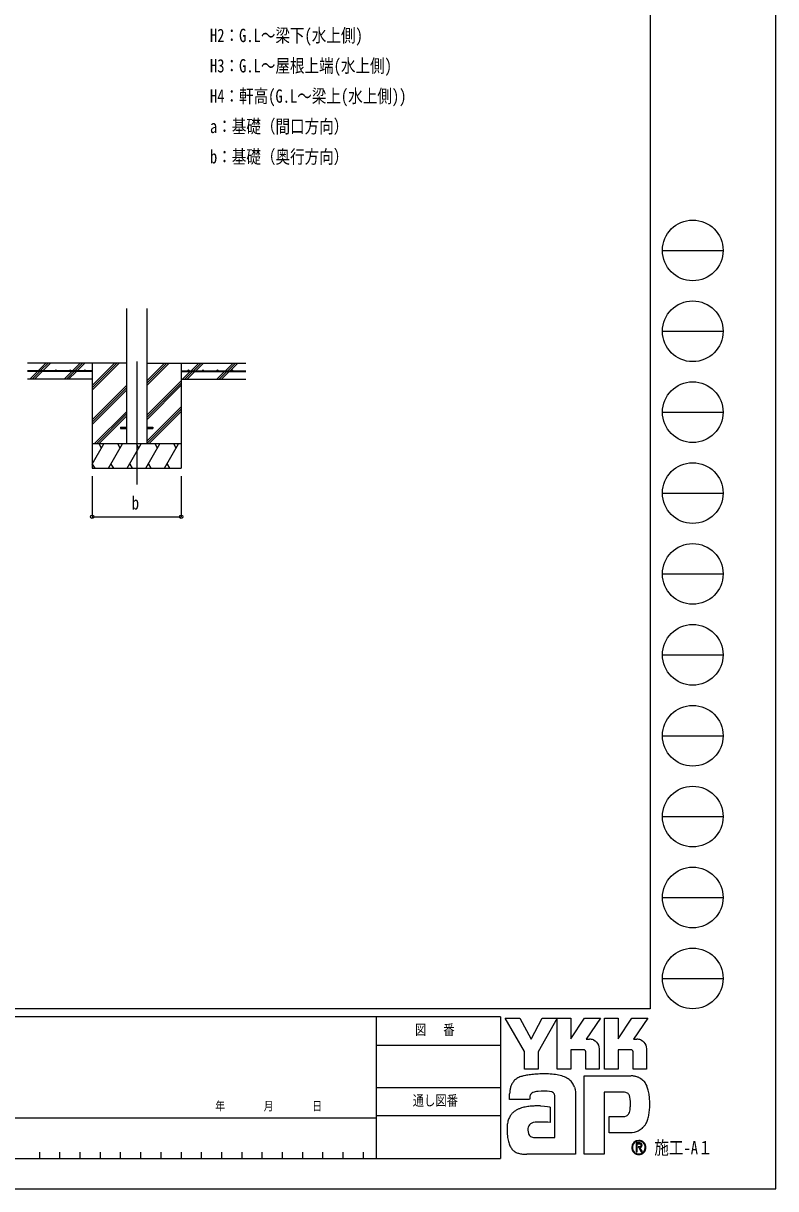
# Model space of a CAD drawing. Units: millimetres, scale not verified. Extents: x -10512 to 10512, y -7425 to 7425.
# Drawn here: x 5863 to 10512, y -7425 to -221 of the extents above; entities that cross this region are included whole.
import ezdxf
from ezdxf.enums import TextEntityAlignment as Align

# ---------------------------------------------------------------- set-up
doc = ezdxf.new("R2010")
doc.units = ezdxf.units.MM
doc.header["$LTSCALE"] = 30
for name, color, linetype in [('0-2_USER1', 3, 'Continuous'), ('0-3_YKK_12', 2, 'Continuous'), ('0-4_YKK_13', 4, 'Continuous'), ('0-5_YKK_A1', 4, 'Continuous'), ('0-6_YKK_D', 6, 'Continuous'), ('0-7_YKK_ZWAK', 7, 'Continuous')]:
    doc.layers.add(name, color=color, linetype=linetype)
doc.styles.add('ＭＳ ゴシック', font='')
doc.styles.get('ＭＳ ゴシック').set_extended_font_data('MS Gothic')

msp = doc.modelspace()

# ---------------------------------------------------------------- linework, layer by layer
at = {"layer": '0-3_YKK_12'}
msp.add_line((6563.55, -2312.29), (6563.55, -3071.5), dxfattribs=at)
at = {"layer": '0-4_YKK_13'}
for p, q in [((6463.55, -2717), (6463.55, -2726)), ((6463.55, -2717), (6501.05, -2717)), ((6463.55, -2726), (6501.05, -2726)), ((6626.05, -2717), (6663.55, -2717)), ((6626.05, -2726), (6663.55, -2726)), ((6663.55, -2717), (6663.55, -2726))]:
    msp.add_line(p, q, dxfattribs=at)
at = {"layer": '0-5_YKK_A1'}
for p, q in [((6501.05, -1985.15), (6501.05, -2821.5)), ((6626.05, -1985.15), (6626.05, -2821.5)), ((6501.05, -2321.5), (5888.55, -2321.5)), ((6288.55, -2369), (5888.55, -2369)), ((6288.55, -2374), (5888.55, -2374)), ((5902.88, -2421.5), (5950.38, -2374)), ((5917.02, -2421.5), (5964.52, -2374)), ((5931.17, -2421.5), (5978.67, -2374)), ((5955.38, -2369), (6002.88, -2321.5)), ((5969.52, -2369), (5971.19, -2367.33)), ((5974.38, -2364.14), (6017.02, -2321.5)), ((5983.67, -2369), (6031.17, -2321.5)), ((6116.42, -2420.1), (6162.51, -2374)), ((6129.16, -2421.5), (6176.66, -2374)), ((6143.3, -2421.5), (6190.8, -2374)), ((6167.51, -2369), (6215.01, -2321.5)), ((6181.66, -2369), (6229.16, -2321.5)), ((6195.8, -2369), (6243.3, -2321.5)), ((6288.55, -2321.5), (6288.55, -2971.5)), ((6288.55, -2488.38), (6455.43, -2321.5)), ((6288.55, -2474.24), (6441.29, -2321.5)), ((6288.55, -2460.1), (6427.15, -2321.5)), ((6288.55, -2369), (6288.55, -2374)), ((6626.05, -2459.25), (6763.8, -2321.5)), ((6626.05, -2445.11), (6749.66, -2321.5)), ((6626.05, -2430.96), (6735.51, -2321.5)), ((6626.05, -2321.5), (7238.55, -2321.5)), ((6838.55, -2321.5), (6838.55, -2971.5)), ((6838.55, -2369), (7238.55, -2369)), ((6838.55, -2369), (6838.55, -2374)), ((6838.55, -2374), (7238.55, -2374)), ((6847.65, -2421.5), (6895.15, -2374)), ((6861.79, -2421.5), (6909.29, -2374)), ((6875.93, -2421.5), (6923.43, -2374)), ((6900.15, -2369), (6947.65, -2321.5)), ((6914.29, -2369), (6961.79, -2321.5)), ((6928.43, -2369), (6975.93, -2321.5)), ((7059.78, -2421.5), (7107.28, -2374)), ((7073.92, -2421.5), (7121.42, -2374)), ((7088.06, -2421.5), (7135.56, -2374)), ((7112.28, -2369), (7159.78, -2321.5)), ((7126.42, -2369), (7173.92, -2321.5)), ((7140.56, -2369), (7188.06, -2321.5)), ((6288.55, -2421.5), (5888.55, -2421.5)), ((6626.05, -2643.09), (6838.55, -2430.6)), ((6626.05, -2657.24), (6838.55, -2444.74)), ((6838.55, -2421.5), (7238.55, -2421.5)), ((6288.55, -2672.23), (6501.05, -2459.73)), ((6288.55, -2686.37), (6501.05, -2473.87)), ((6288.55, -2700.51), (6501.05, -2488.01)), ((6626.05, -2671.38), (6838.55, -2458.88)), ((6626.05, -2805.22), (6838.55, -2592.73)), ((6301.41, -2821.5), (6501.05, -2621.86)), ((6315.55, -2821.5), (6501.05, -2636)), ((6329.69, -2821.5), (6501.05, -2650.14)), ((6626.05, -2819.37), (6838.55, -2606.87)), ((6638.06, -2821.5), (6838.55, -2621.01)), ((6838.55, -2821.5), (6288.55, -2821.5)), ((6288.55, -2946.95), (6360.98, -2821.5)), ((6345.98, -2847.48), (6330.98, -2821.5)), ((6389.85, -2971.5), (6476.45, -2821.5)), ((6461.45, -2847.48), (6446.45, -2821.5)), ((6505.32, -2971.5), (6591.92, -2821.5)), ((6576.92, -2847.48), (6561.92, -2821.5)), ((6620.79, -2971.5), (6707.39, -2821.5)), ((6692.39, -2847.48), (6677.39, -2821.5)), ((6736.26, -2971.5), (6822.86, -2821.5)), ((6807.86, -2847.48), (6792.86, -2821.5)), ((6289.38, -2945.52), (6304.37, -2971.5)), ((6404.84, -2945.52), (6419.84, -2971.5)), ((6520.31, -2945.52), (6535.31, -2971.5)), ((6635.79, -2945.52), (6650.79, -2971.5)), ((6751.26, -2945.52), (6766.25, -2971.5)), ((6288.55, -2971.5), (6838.55, -2971.5))]:
    msp.add_line(p, q, dxfattribs=at)
for centre in [(5973.55, -2366.5), (6063.55, -2366.5), (6153.55, -2366.5), (6243.55, -2366.5), (6883.55, -2366.5), (6973.55, -2366.5), (7063.55, -2366.5), (7153.55, -2366.5)]:
    msp.add_circle(centre, 2.5, dxfattribs=at)
at = {"layer": '0-6_YKK_D'}
for p, q in [((6288.55, -3021.5), (6288.55, -3272.5)), ((6838.55, -3021.5), (6838.55, -3272.5)), ((6288.55, -3271.5), (6838.55, -3271.5))]:
    msp.add_line(p, q, dxfattribs=at)
for centre in [(6288.55, -3271.5), (6838.55, -3271.5)]:
    msp.add_circle(centre, 10.62, dxfattribs=at)
at = {"layer": '0-7_YKK_ZWAK'}
for p, q in [((9737.55, 6937.5), (9737.55, -6312.5)), ((9812.55, -1625), (10187.55, -1625)), ((9812.55, -2125), (10187.55, -2125)), ((9812.55, -2625), (10187.55, -2625)), ((9812.55, -3125), (10187.55, -3125)), ((9812.55, -3625), (10187.55, -3625)), ((9812.55, -4125), (10187.55, -4125)), ((9812.55, -4625), (10187.55, -4625)), ((9812.55, -5125), (10187.55, -5125)), ((9812.55, -5625), (10187.55, -5625)), ((9812.55, -6125), (10187.55, -6125)), ((9737.55, -6312.5), (-9762.45, -6312.5)), ((8043.8, -6362.5), (5462.55, -6362.5)), ((8043.8, -6362.5), (8043.8, -7237.5)), ((8812.55, -6362.5), (8043.8, -6362.5)), ((8812.55, -6362.5), (8812.55, -7237.5)), ((8043.8, -6537.5), (8812.55, -6537.5)), ((8043.8, -6800), (8812.55, -6800)), ((5462.55, -6987.5), (8043.8, -6987.5)), ((8812.55, -6975), (8043.8, -6975)), ((5962.55, -7200), (5962.55, -7237.5)), ((6087.55, -7200), (6087.55, -7237.5)), ((6212.55, -7200), (6212.55, -7237.5)), ((6337.55, -7200), (6337.55, -7237.5)), ((6462.55, -7200), (6462.55, -7237.5)), ((6587.55, -7200), (6587.55, -7237.5)), ((6712.55, -7200), (6712.55, -7237.5)), ((6837.55, -7200), (6837.55, -7237.5)), ((6962.55, -7200), (6962.55, -7237.5)), ((7087.55, -7200), (7087.55, -7237.5)), ((7212.55, -7200), (7212.55, -7237.5)), ((7337.55, -7200), (7337.55, -7237.5)), ((7462.55, -7200), (7462.55, -7237.5)), ((7587.55, -7200), (7587.55, -7237.5)), ((7712.55, -7200), (7712.55, -7237.5)), ((7837.55, -7200), (7837.55, -7237.5)), ((7962.55, -7200), (7962.55, -7237.5)), ((9697.91, -7139.3), (9697.91, -7139.3)), ((5462.55, -7237.5), (8043.8, -7237.5)), ((8043.8, -7237.5), (8812.55, -7237.5)), ((9666.68, -7209.95), (9666.68, -7209.95))]:
    msp.add_line(p, q, dxfattribs=at)
for points in [[(-10512.5, -7425), (10512.5, -7425), (10512.5, 7425), (-10512.5, 7425)], [(8840.05, -6370), (8932.08, -6370), (9001.18, -6500.25), (9070.1, -6370), (9162.19, -6370), (9044.18, -6579.98), (9044.18, -6685.33), (8960.24, -6685.33), (8960.24, -6577.14)]]:
    msp.add_lwpolyline(points, close=True, dxfattribs=at)
for points in [[(9326.37, -6566.52), (9246.92, -6566.52), (9246.92, -6685.24), (9162.29, -6685.24), (9162.29, -6370), (9246.92, -6370), (9246.92, -6498.96), (9330.17, -6370), (9429.6, -6370), (9340.4, -6500.53), (9343.56, -6500.53), (9347.05, -6500.53), (9350.63, -6500.53), (9354.08, -6500.53), (9357.16, -6500.53), (9359.65, -6500.53), (9361.31, -6500.53), (9361.92, -6500.53)], [(9618.78, -6566.52), (9539.42, -6566.52), (9539.42, -6685.33), (9454.74, -6685.33), (9454.74, -6370), (9539.42, -6370), (9539.42, -6498.96), (9622.58, -6370), (9722.01, -6370), (9632.81, -6500.53), (9636, -6500.53), (9639.51, -6500.53), (9643.09, -6500.53), (9646.53, -6500.53), (9649.6, -6500.53), (9652.08, -6500.53), (9653.73, -6500.53), (9654.33, -6500.53)], [(9386.26, -6505.53), (9396.37, -6511.31), (9404.93, -6518.83), (9411.81, -6527.8), (9416.89, -6537.87), (9420.03, -6548.74), (9421.1, -6560.09), (9421.1, -6685.55), (9338.53, -6685.55), (9338.53, -6578.52)], [(9678.7, -6505.53), (9688.84, -6511.31), (9697.44, -6518.83), (9704.35, -6527.8), (9709.46, -6537.87), (9712.62, -6548.74), (9713.7, -6560.09), (9713.7, -6685.33), (9630.93, -6685.33), (9630.93, -6578.52)], [(9572.17, -6828.77), (9452.98, -6828.77), (9452.98, -7212.5), (9328.08, -7212.5), (9328.08, -6726.98), (9618.38, -6726.98)], [(9696.78, -6761.28), (9704.93, -6771.56), (9711.03, -6781.52), (9715.29, -6790.54)], [(9011.99, -6830.78), (9006.18, -6834.05), (9001.65, -6838.04), (8998.22, -6842.71), (8995.73, -6847.99), (8994.01, -6853.83), (8992.9, -6860.17), (8992.23, -6866.97), (8991.82, -6874.17), (8866.86, -6874.47), (8867.23, -6857.38), (8867.92, -6838.18)], [(9269.27, -6797.91), (9272.82, -6812.25), (9274.83, -6827.61), (9275.46, -6843.97), (9275.46, -7212.5), (8973.88, -7212.5)], [(9059.87, -6913.82), (9083.52, -6915.38), (9102.11, -6917.46), (9114.28, -6919.42), (9118.63, -6920.58), (9118.63, -7016.18), (9104.81, -7014.72), (9089.64, -7013.9), (9074.12, -7013.58), (9059.22, -7013.63), (9045.92, -7013.91), (9035.21, -7014.27), (9028.06, -7014.59), (9025.46, -7014.73), (9014.66, -7016.71), (9005.34, -7019.8), (8997.51, -7024.03), (8991.17, -7029.42), (8986.32, -7035.99), (8982.96, -7043.76), (8981.09, -7052.75), (8980.71, -7062.98), (8981.91, -7074.22), (8984.29, -7083.52), (8987.73, -7091.04), (8992.07, -7096.97), (8997.15, -7101.49), (9002.83, -7104.76), (9008.97, -7106.98), (9015.4, -7108.31), (9148.16, -7108.31), (9148.16, -6862.68), (9148.19, -6857.81), (9147.94, -6853.05), (9147.32, -6848.47), (9146.25, -6844.12), (9144.66, -6840.06), (9142.46, -6836.37), (9139.59, -6833.1), (9135.97, -6830.31)], [(9135.97, -6830.31), (9128.18, -6827.25), (9115.73, -6824.67), (9099.85, -6822.75), (9081.77, -6821.74), (9062.71, -6821.82), (9043.91, -6823.21)], [(9614.57, -6902.49), (9614.41, -6886.58), (9613.65, -6872.24), (9611.86, -6859.66), (9608.59, -6848.98)], [(9686.41, -7052.43), (9674.87, -7061.39), (9662.86, -7068.44), (9650.46, -7073.7), (9637.75, -7077.3), (9624.84, -7079.36), (9611.8, -7080.02), (9483.4, -7080.02), (9483.4, -6979.16), (9555.8, -6979.16), (9569.15, -6978.97), (9580.89, -6977.83), (9590.97, -6974.88)], [(9686.52, -7156.49), (9686.45, -7155.03), (9686.27, -7153.62), (9685.97, -7152.26), (9685.55, -7150.97), (9685.01, -7149.75), (9684.35, -7148.59), (9683.58, -7147.52), (9682.7, -7146.53), (9681.54, -7145.51), (9680.26, -7144.62), (9678.85, -7143.86), (9677.33, -7143.23), (9675.7, -7142.74), (9673.96, -7142.39), (9672.12, -7142.18), (9670.19, -7142.11), (9651.25, -7142.11), (9651.25, -7197.85), (9656.97, -7197.85), (9656.97, -7147.79), (9670.19, -7147.79), (9671.56, -7147.84), (9672.84, -7147.97), (9674.04, -7148.19), (9675.16, -7148.5), (9676.18, -7148.89), (9677.11, -7149.36), (9677.94, -7149.92), (9678.66, -7150.56)], [(9680.9, -7156.49), (9680.55, -7159.17), (9679.59, -7161.28), (9678.15, -7162.89), (9676.37, -7164.06), (9674.36, -7164.86), (9672.26, -7165.35), (9670.21, -7165.6), (9668.32, -7165.67), (9663.36, -7165.67), (9665.86, -7169.92), (9682.23, -7198.04), (9688.78, -7198.04), (9673, -7170.98), (9674.48, -7170.68), (9675.89, -7170.31), (9677.23, -7169.86), (9678.49, -7169.33), (9679.67, -7168.72), (9680.77, -7168.04), (9681.78, -7167.28), (9682.7, -7166.44)]]:
    msp.add_lwpolyline(points, dxfattribs=at)
for centre in [(10000.05, -1625), (10000.05, -2125), (10000.05, -2625), (10000.05, -3125), (10000.05, -3625), (10000.05, -4125), (10000.05, -4625), (10000.05, -5125), (10000.05, -5625), (10000.05, -6125)]:
    msp.add_circle(centre, 187.5, dxfattribs=at)
for centre, radius, start, end in [((9362.04, -6562.97), 62.44, 78.26798, 90.11215), ((9362.93, -6558.43), 57.81, 66.19963, 78.22058), ((9654.45, -6563.08), 62.55, 78.27851, 90.10826), ((9655.31, -6558.7), 58.09, 66.2483, 78.23226), ((9326.81, -6578.23), 11.72, 358.57817, 92.1683), ((9619.27, -6578.18), 11.67, 358.29941, 92.43455), ((8962.34, -6819.6), 90.18, 138.03852, 152.12015), ((8962.33, -6820.02), 90.45, 122.60463, 137.83438), ((8974.29, -6839.36), 113.2, 108.37421, 122.42809), ((8993.23, -6906.73), 183.13, 100.93159, 107.35499), ((9055.13, -7207.04), 489.75, 97.86054, 101.37938), ((9084.19, -7408.95), 693.73, 94.90201, 97.9576), ((9086.17, -7425.11), 710, 91.6169, 94.94971), ((9083.42, -7310.15), 595.01, 87.51794, 91.66439), ((9091.15, -7144.44), 429.12, 81.92631, 87.59083), ((9113.97, -6988.08), 271.1, 73.67137, 82.05943), ((9147.82, -6874.79), 152.88, 60.60528, 73.9085), ((9161.67, -6847.16), 122.01, 52.17347, 59.90542), ((9174.06, -6831.12), 101.74, 43.55042, 52.14561), ((9180.89, -6824.52), 92.24, 34.48659, 43.50182), ((9613.64, -6860.53), 133.64, 78.73198, 87.96551), ((9617.56, -6840.49), 113.22, 69.03034, 78.69541), ((9621.21, -6830.75), 102.82, 59.39484, 68.9885), ((9622.9, -6827.78), 99.4, 50.3012, 59.3616), ((9622.28, -6828.48), 100.33, 42.05209, 50.28551), ((9094.51, -6851.15), 226.96, 171.55622, 176.72493), ((9017.6, -6839.67), 149.2, 163.48385, 171.57982), ((8979.01, -6828.22), 108.95, 152.2125, 163.4865), ((9044.98, -6909.07), 84.96, 102.4979, 112.84632), ((9061.41, -6979.98), 157.75, 96.37207, 102.75341), ((9180.94, -6824.38), 92.12, 25.58915, 34.43128), ((9172.74, -6828.22), 101.17, 17.43089, 25.54591), ((9572.85, -6890.03), 61.26, 77.94572, 90.63794), ((9578.18, -6865.04), 35.72, 60.20991, 77.92418), ((9581.63, -6858.55), 28.37, 39.8078, 59.75378), ((9576.78, -6862.26), 34.47, 22.65544, 39.38165), ((9572.73, -6857.03), 157.3, 14.76267, 25.00486), ((9476.25, -6883.32), 257.3, 7.9139, 14.95041), ((9031.61, -7258.18), 344.49, 94.78469, 99.91711), ((9038.45, -7336.93), 423.53, 90.80099, 94.81812), ((9039.49, -7395.56), 482.18, 87.57779, 90.82714), ((9330.51, -6903.94), 284.06, 355.2339, 0.29193), ((9379.89, -6897.34), 354.67, 2.54376, 8.01251), ((9324.66, -6900.24), 409.98, 357.76419, 2.60674), ((8981.14, -7040.72), 127.26, 153.89178, 164.94341), ((8962.32, -7031.67), 106.37, 142.04688, 153.80771), ((8958.69, -7029.07), 101.91, 130.60221, 141.94427), ((8964.69, -7036.28), 111.29, 120.60724, 130.53081), ((8976.54, -7056.43), 134.67, 112.58838, 120.58162), ((8992.48, -7094.75), 176.17, 106.61303, 112.59024), ((9017.56, -7179.03), 264.11, 99.87193, 106.59825), ((9579.3, -6948.57), 28.78, 293.91672, 314.09376), ((9575.37, -6945.11), 34, 314.78099, 333.92928), ((9550.12, -6932.85), 62.07, 334.00676, 347.34989), ((9481.24, -6916.9), 132.77, 347.14308, 355.40008), ((9533.51, -6937.79), 197.44, 339.22498, 347.31457), ((9422.87, -6911.98), 311.04, 347.15166, 352.97565), ((9340.42, -6901.25), 394.19, 352.8937, 357.82206), ((9095.33, -7058.72), 243.22, 174.55588, 182.47272), ((9022.45, -7051.74), 170.01, 164.97537, 174.56739), ((9603.07, -6958.47), 125.59, 311.57033, 318.66243), ((9588.53, -6945.72), 144.93, 318.67367, 325.29112), ((9625.9, -6973.56), 98.37, 326.23251, 339.61931), ((9231.24, -7056.58), 379.12, 181.90948, 187.89042), ((9071.73, -7079.01), 218.04, 187.80471, 196.36971), ((9666.75, -7170.47), 44.1, 90.09157, 179.92363), ((9666.59, -7170.11), 39.14, 89.86602, 135.149), ((9666.75, -7170.39), 44.02, 44.93442, 90.08536), ((9666.76, -7170.41), 39.44, 45.03108, 90.11509), ((8987.51, -7103.89), 130.22, 196.3102, 208.20993), ((8950.84, -7123.41), 88.68, 208.29777, 223.35561), ((8942.57, -7130.69), 77.67, 223.64205, 239.63663), ((8949.43, -7118.2), 91.91, 239.8785, 253.65355), ((9666.49, -7170.52), 43.83, 179.86065, 225.14399), ((9666.48, -7170.33), 39.22, 134.8007, 180.12175), ((9666.32, -7170.58), 39.06, 179.75513, 225.29722), ((9666.7, -7170.53), 43.98, 224.94536, 269.98445), ((9666.61, -7170.94), 39.01, 224.62822, 270.10973), ((9666.62, -7170.35), 39.6, 270.09072, 359.90926), ((9666.69, -7170.31), 44.2, 269.98802, 314.93777), ((9672.52, -7156.26), 8.38, 358.3894, 42.86139), ((9672.69, -7156.89), 13.84, 316.37674, 1.6565), ((9666.79, -7170.42), 39.43, 0.00643, 45.07115), ((9667.1, -7170.25), 43.68, 359.78949, 45.13288), ((9666.99, -7170.6), 43.78, 314.92572, 0.23508), ((8962, -7075.02), 136.89, 253.69102, 263.74909), ((8972.65, -6980.24), 232.26, 263.68487, 270.30455)]:
    msp.add_arc(centre, radius, start, end, dxfattribs=at)

# ---------------------------------------------------------------- texts
at = {"layer": '0-2_USER1', "style": 'ＭＳ ゴシック', "width": 0.8}
for s, p in [('H2：G.L～梁下(水上側)', (7016.57, -362)), ('H3：G.L～屋根上端(水上側)', (7016.57, -549.5)), ('H4：軒高(G.L～梁上(水上側))', (7016.57, -737)), ('a：基礎（間口方向）', (7016.57, -924.5)), ('b：基礎（奥行方向）', (7016.57, -1112))]:
    msp.add_text(s, height=82.48, dxfattribs=at).set_placement(p, align=Align.BOTTOM_LEFT)
at = {"layer": '0-6_YKK_D', "style": 'ＭＳ ゴシック', "width": 0.8}
msp.add_text('b', height=82.48, dxfattribs=at).set_placement((6533.55, -3251.5), align=Align.BOTTOM_LEFT)
at = {"layer": '0-7_YKK_ZWAK', "style": 'ＭＳ ゴシック', "width": 0.8}
for s, height, p in [('図\u3000 番', 64.15, (8283.51, -6493.75)), ('通し図番', 64.15, (8269.51, -6931.25)), ('年        月        日', 54.99, (7049.77, -6958.04)), ('施工-A１', 82.48, (9762.55, -7237.5))]:
    msp.add_text(s, height=height, dxfattribs=at).set_placement(p, align=Align.BOTTOM_LEFT)

doc.saveas('drawing.dxf')
